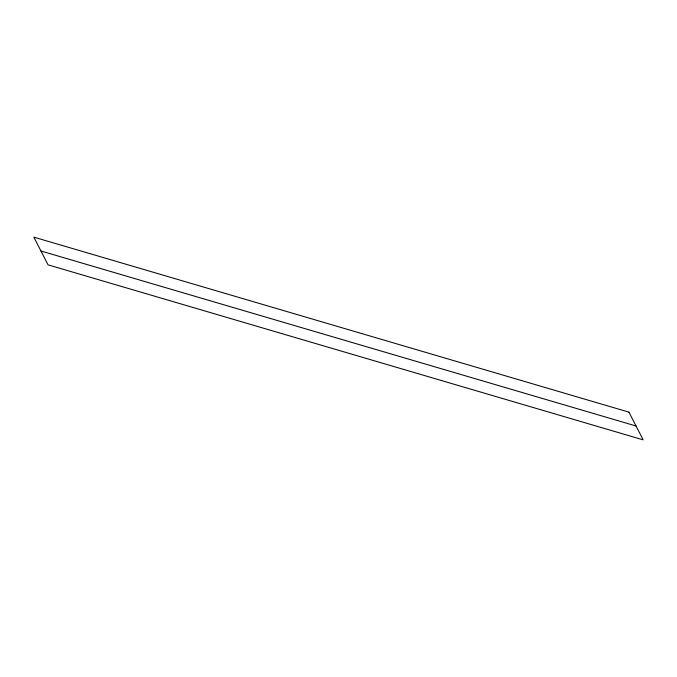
<?xml version="1.0" encoding="UTF-8"?>
<svg xmlns="http://www.w3.org/2000/svg" width="677" height="677" viewBox="0 0 677 677"><rect width="100%" height="100%" fill="white"/><g stroke="black" fill="none" stroke-linecap="round" stroke-linejoin="round"><path stroke-width="1.02" d="M40.95 250.998L636.05 426.002M628.95 412.149L33.85 237.145L48.05 264.851L643.15 439.855L628.95 412.149"/></g></svg>
